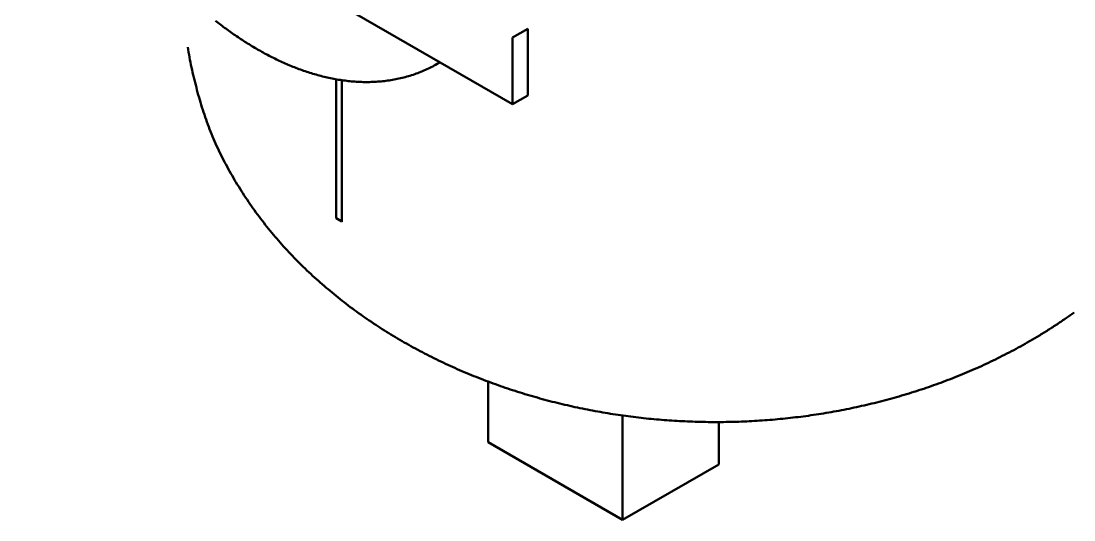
# Model space of a CAD drawing. Header units: millimetres. Extents: x 0 to 594, y 0 to 420.
# Drawn here: x 448.95 to 487.65, y 195 to 213.34 of the extents above; entities that cross this region are included whole.
import ezdxf

# ---------------------------------------------------------------- set-up
doc = ezdxf.new("R2010")
doc.units = ezdxf.units.MM
doc.layers.add('01-VISIBLE', color=7, linetype='CONTINUOUS', lineweight=50)

msp = doc.modelspace()

# ---------------------------------------------------------------- linework, layer by layer
at = {"layer": '01-VISIBLE'}
for p, q in [((448.949, 220.714), (467.015, 210.284)), ((467.015, 212.733), (467.581, 213.06)), ((467.581, 210.61), (467.581, 213.06)), ((467.015, 210.284), (467.015, 212.733)), ((460.53, 206.098), (460.53, 211.202)), ((460.742, 205.975), (460.742, 211.168)), ((467.015, 210.284), (467.581, 210.61)), ((460.53, 206.098), (460.742, 205.975)), ((460.742, 205.975), (460.757, 205.984)), ((466.114, 197.858), (466.114, 200.089)), ((471.063, 195), (471.063, 198.838)), ((474.599, 197.041), (474.599, 198.599)), ((466.114, 197.858), (471.063, 195)), ((471.063, 195), (474.599, 197.041))]:
    msp.add_line(p, q, dxfattribs=at)
for points in [[(464.345, 211.825), (464.293, 211.794), (464.241, 211.764), (464.188, 211.734), (464.135, 211.705), (464.082, 211.677), (464.029, 211.649), (463.975, 211.622), (463.92, 211.596), (463.866, 211.57), (463.811, 211.545), (463.756, 211.521), (463.7, 211.497), (463.644, 211.474), (463.588, 211.452), (463.532, 211.43), (463.475, 211.409), (463.418, 211.389), (463.361, 211.37), (463.304, 211.351), (463.246, 211.333), (463.189, 211.316), (463.131, 211.299), (463.072, 211.283), (463.014, 211.267), (462.956, 211.253), (462.897, 211.239), (462.838, 211.226), (462.779, 211.213), (462.72, 211.201), (462.661, 211.19), (462.601, 211.179), (462.542, 211.17), (462.482, 211.16), (462.422, 211.152), (462.362, 211.144), (462.303, 211.137), (462.243, 211.13), (462.183, 211.124), (462.122, 211.119), (462.062, 211.115), (462.002, 211.111), (461.942, 211.108), (461.881, 211.105), (461.821, 211.103), (461.761, 211.102), (461.701, 211.101), (461.64, 211.101), (461.58, 211.101), (461.52, 211.102), (461.459, 211.104), (461.399, 211.106), (461.339, 211.109), (461.278, 211.112), (461.218, 211.116), (461.158, 211.121), (461.098, 211.126), (461.038, 211.132), (460.978, 211.138), (460.918, 211.145), (460.858, 211.152), (460.798, 211.16), (460.738, 211.169), (460.679, 211.178), (460.619, 211.187), (460.56, 211.197), (460.5, 211.208), (460.441, 211.219), (460.382, 211.23), (460.323, 211.242), (460.264, 211.255), (460.205, 211.268), (460.146, 211.281), (460.087, 211.295), (460.029, 211.31), (459.97, 211.325), (459.912, 211.34), (459.854, 211.356), (459.795, 211.372), (459.737, 211.389), (459.68, 211.406), (459.622, 211.423), (459.564, 211.441), (459.507, 211.46), (459.449, 211.478), (459.392, 211.498), (459.335, 211.517), (459.278, 211.537), (459.221, 211.558), (459.165, 211.578), (459.108, 211.599), (459.052, 211.621), (458.996, 211.643), (458.94, 211.665), (458.884, 211.688), (458.828, 211.711), (458.772, 211.734), (458.717, 211.758), (458.662, 211.782), (458.606, 211.807), (458.551, 211.831), (458.497, 211.857), (458.442, 211.882), (458.387, 211.908), (458.333, 211.934), (458.279, 211.96), (458.225, 211.987), (458.171, 212.014), (458.117, 212.042), (458.063, 212.069), (458.01, 212.097), (457.957, 212.126), (457.903, 212.154), (457.85, 212.183), (457.798, 212.212), (457.745, 212.242), (457.692, 212.271), (457.64, 212.301), (457.588, 212.332), (457.536, 212.362), (457.484, 212.393), (457.432, 212.424), (457.381, 212.456), (457.33, 212.487), (457.278, 212.519), (457.227, 212.551), (457.176, 212.584), (457.126, 212.616), (457.075, 212.649), (457.025, 212.683), (456.974, 212.716), (456.924, 212.75), (456.874, 212.783), (456.825, 212.818), (456.775, 212.852), (456.726, 212.887), (456.676, 212.921), (456.627, 212.956), (456.578, 212.992), (456.529, 213.027), (456.481, 213.063), (456.432, 213.099), (456.384, 213.135), (456.336, 213.171), (456.288, 213.208), (456.24, 213.245), (456.192, 213.282), (456.145, 213.319), (456.097, 213.356)], [(455.081, 212.388), (455.094, 212.294), (455.108, 212.2), (455.123, 212.107), (455.139, 212.013), (455.156, 211.92), (455.174, 211.827), (455.193, 211.734), (455.213, 211.641), (455.234, 211.549), (455.255, 211.456), (455.277, 211.364), (455.3, 211.272), (455.322, 211.18), (455.345, 211.087), (455.368, 210.996), (455.392, 210.904), (455.416, 210.812), (455.44, 210.72), (455.465, 210.629), (455.491, 210.537), (455.517, 210.446), (455.544, 210.355), (455.571, 210.264), (455.599, 210.174), (455.628, 210.083), (455.657, 209.993), (455.687, 209.903), (455.717, 209.813), (455.749, 209.724), (455.781, 209.634), (455.813, 209.545), (455.847, 209.457), (455.881, 209.368), (455.916, 209.28), (455.951, 209.192), (455.987, 209.104), (456.024, 209.017), (456.062, 208.93), (456.1, 208.843), (456.139, 208.756), (456.179, 208.67), (456.219, 208.584), (456.26, 208.499), (456.302, 208.414), (456.344, 208.329), (456.387, 208.244), (456.43, 208.16), (456.475, 208.076), (456.519, 207.992), (456.565, 207.909), (456.611, 207.826), (456.657, 207.743), (456.704, 207.661), (456.752, 207.579), (456.8, 207.497), (456.849, 207.416), (456.898, 207.335), (456.948, 207.254), (456.998, 207.174), (457.049, 207.093), (457.1, 207.014), (457.152, 206.934), (457.204, 206.855), (457.257, 206.776), (457.31, 206.698), (457.364, 206.619), (457.418, 206.541), (457.473, 206.464), (457.528, 206.387), (457.583, 206.31), (457.639, 206.233), (457.696, 206.157), (457.753, 206.081), (457.81, 206.006), (457.868, 205.931), (457.927, 205.856), (457.985, 205.782), (458.045, 205.708), (458.105, 205.634), (458.165, 205.561), (458.225, 205.488), (458.286, 205.415), (458.348, 205.343), (458.41, 205.271), (458.472, 205.2), (458.535, 205.129), (458.599, 205.058), (458.662, 204.988), (458.726, 204.918), (458.791, 204.848), (458.856, 204.779), (458.921, 204.711), (458.987, 204.642), (459.053, 204.574), (459.12, 204.507), (459.187, 204.44), (459.254, 204.373), (459.322, 204.306), (459.39, 204.24), (459.459, 204.175), (459.527, 204.109), (459.597, 204.045), (459.666, 203.98), (459.736, 203.916), (459.807, 203.852), (459.877, 203.789), (459.948, 203.726), (460.02, 203.664), (460.091, 203.602), (460.163, 203.54), (460.236, 203.479), (460.308, 203.418), (460.381, 203.357), (460.455, 203.297), (460.528, 203.237), (460.602, 203.178), (460.676, 203.119), (460.751, 203.06), (460.826, 203.002), (460.901, 202.944), (460.977, 202.886), (461.052, 202.829), (461.128, 202.773), (461.205, 202.716), (461.281, 202.661), (461.358, 202.605), (461.436, 202.55), (461.513, 202.495), (461.591, 202.441), (461.669, 202.387), (461.747, 202.333), (461.826, 202.28), (461.905, 202.228), (461.984, 202.175), (462.063, 202.123), (462.143, 202.072), (462.222, 202.02), (462.303, 201.97), (462.383, 201.919), (462.463, 201.869), (462.544, 201.819), (462.625, 201.77), (462.707, 201.721), (462.788, 201.673), (462.87, 201.625), (462.952, 201.577), (463.034, 201.53), (463.117, 201.483), (463.199, 201.436), (463.282, 201.39), (463.365, 201.345), (463.449, 201.299), (463.532, 201.254), (463.616, 201.21), (463.7, 201.166), (463.784, 201.122), (463.868, 201.078), (463.953, 201.035), (464.038, 200.993), (464.123, 200.95), (464.208, 200.909), (464.293, 200.867), (464.378, 200.826), (464.464, 200.785), (464.55, 200.745), (464.636, 200.705), (464.722, 200.666), (464.809, 200.626), (464.895, 200.588), (464.982, 200.549), (465.069, 200.511), (465.156, 200.474), (465.243, 200.436), (465.331, 200.399), (465.418, 200.363), (465.506, 200.327), (465.594, 200.291), (465.682, 200.256), (465.77, 200.221), (465.858, 200.186), (465.947, 200.152), (466.035, 200.118), (466.124, 200.085), (466.213, 200.052), (466.302, 200.019), (466.391, 199.987), (466.481, 199.955), (466.57, 199.923), (466.66, 199.892), (466.749, 199.862), (466.839, 199.831), (466.929, 199.801), (467.019, 199.771), (467.11, 199.742), (467.2, 199.713), (467.29, 199.685), (467.381, 199.657), (467.472, 199.629), (467.563, 199.601), (467.654, 199.574), (467.745, 199.548), (467.836, 199.522), (467.927, 199.496), (468.018, 199.47), (468.11, 199.445), (468.201, 199.42), (468.293, 199.396), (468.385, 199.372), (468.477, 199.348), (468.569, 199.325), (468.661, 199.302), (468.753, 199.279), (468.845, 199.257), (468.937, 199.235), (469.03, 199.214), (469.122, 199.193), (469.215, 199.172), (469.307, 199.152), (469.4, 199.132), (469.493, 199.112), (469.586, 199.093), (469.679, 199.074), (469.772, 199.056), (469.865, 199.038), (469.958, 199.02), (470.051, 199.003), (470.145, 198.986), (470.238, 198.969), (470.332, 198.953), (470.425, 198.937), (470.519, 198.921), (470.612, 198.906), (470.706, 198.891), (470.8, 198.877), (470.894, 198.863), (470.987, 198.849), (471.081, 198.836), (471.175, 198.823), (471.269, 198.81), (471.363, 198.798), (471.458, 198.786), (471.552, 198.775), (471.646, 198.764), (471.74, 198.753), (471.834, 198.742), (471.929, 198.732), (472.023, 198.723), (472.117, 198.713), (472.212, 198.704), (472.306, 198.696), (472.401, 198.688), (472.495, 198.68), (472.59, 198.672), (472.685, 198.665), (472.779, 198.658), (472.874, 198.652), (472.969, 198.646), (473.063, 198.64), (473.158, 198.635), (473.253, 198.63), (473.347, 198.626), (473.442, 198.621), (473.537, 198.617), (473.632, 198.614), (473.727, 198.611), (473.821, 198.608), (473.916, 198.606), (474.011, 198.604), (474.106, 198.602), (474.201, 198.601), (474.296, 198.6), (474.39, 198.599), (474.485, 198.599), (474.58, 198.599), (474.675, 198.6), (474.77, 198.601), (474.865, 198.602), (474.96, 198.603), (475.054, 198.605), (475.149, 198.608), (475.244, 198.61), (475.339, 198.613), (475.434, 198.617), (475.528, 198.621), (475.623, 198.625), (475.718, 198.629), (475.813, 198.634), (475.907, 198.639), (476.002, 198.645), (476.097, 198.651), (476.191, 198.657), (476.286, 198.664), (476.381, 198.671), (476.475, 198.679), (476.57, 198.686), (476.664, 198.695), (476.759, 198.703), (476.853, 198.712), (476.947, 198.721), (477.042, 198.731), (477.136, 198.741), (477.23, 198.751), (477.325, 198.762), (477.419, 198.773), (477.513, 198.784), (477.607, 198.796), (477.701, 198.808), (477.795, 198.821), (477.889, 198.834), (477.983, 198.847), (478.077, 198.861), (478.171, 198.875), (478.265, 198.889), (478.358, 198.904), (478.452, 198.919), (478.546, 198.934), (478.639, 198.95), (478.733, 198.966), (478.826, 198.983), (478.919, 199), (479.013, 199.017), (479.106, 199.035), (479.199, 199.053), (479.292, 199.071), (479.385, 199.09), (479.478, 199.109), (479.571, 199.129), (479.663, 199.149), (479.756, 199.169), (479.849, 199.19), (479.941, 199.211), (480.034, 199.232), (480.126, 199.254), (480.218, 199.276), (480.31, 199.298), (480.402, 199.321), (480.494, 199.344), (480.586, 199.368), (480.678, 199.392), (480.77, 199.416), (480.861, 199.441), (480.953, 199.466), (481.044, 199.492), (481.135, 199.517), (481.227, 199.544), (481.318, 199.57), (481.409, 199.597), (481.499, 199.625), (481.59, 199.652), (481.681, 199.68), (481.771, 199.709), (481.862, 199.738), (481.952, 199.767), (482.042, 199.796), (482.132, 199.826), (482.222, 199.857), (482.312, 199.887), (482.401, 199.919), (482.491, 199.95), (482.58, 199.982), (482.669, 200.014), (482.758, 200.047), (482.847, 200.08), (482.936, 200.113), (483.025, 200.147), (483.113, 200.181), (483.202, 200.215), (483.29, 200.25), (483.378, 200.286), (483.466, 200.321), (483.553, 200.357), (483.641, 200.394), (483.728, 200.431), (483.816, 200.468), (483.903, 200.505), (483.99, 200.543), (484.077, 200.582), (484.163, 200.62), (484.25, 200.659), (484.336, 200.699), (484.422, 200.739), (484.508, 200.779), (484.594, 200.82), (484.679, 200.861), (484.764, 200.902), (484.85, 200.944), (484.934, 200.986), (485.019, 201.029), (485.104, 201.072), (485.188, 201.115), (485.272, 201.159), (485.356, 201.203), (485.44, 201.247), (485.524, 201.292), (485.607, 201.337), (485.69, 201.383), (485.773, 201.429), (485.856, 201.476), (485.938, 201.522), (486.021, 201.57)], [(487.659, 202.628), (487.619, 202.599), (487.578, 202.57), (487.537, 202.541), (487.496, 202.512), (487.456, 202.483), (487.414, 202.455), (487.373, 202.426), (487.332, 202.398), (487.291, 202.369), (487.25, 202.341), (487.208, 202.313), (487.167, 202.285), (487.125, 202.257), (487.084, 202.229), (487.042, 202.202), (487, 202.174), (486.958, 202.147), (486.916, 202.119), (486.874, 202.092), (486.832, 202.065), (486.79, 202.038), (486.748, 202.011), (486.706, 201.984), (486.663, 201.957), (486.621, 201.931), (486.579, 201.904), (486.536, 201.878), (486.493, 201.852), (486.451, 201.825), (486.408, 201.799), (486.365, 201.773), (486.322, 201.748), (486.279, 201.722), (486.236, 201.696), (486.193, 201.671), (486.15, 201.645), (486.107, 201.62), (486.064, 201.595), (486.021, 201.57)]]:
    msp.add_lwpolyline(points, dxfattribs=at)

doc.saveas('drawing.dxf')
